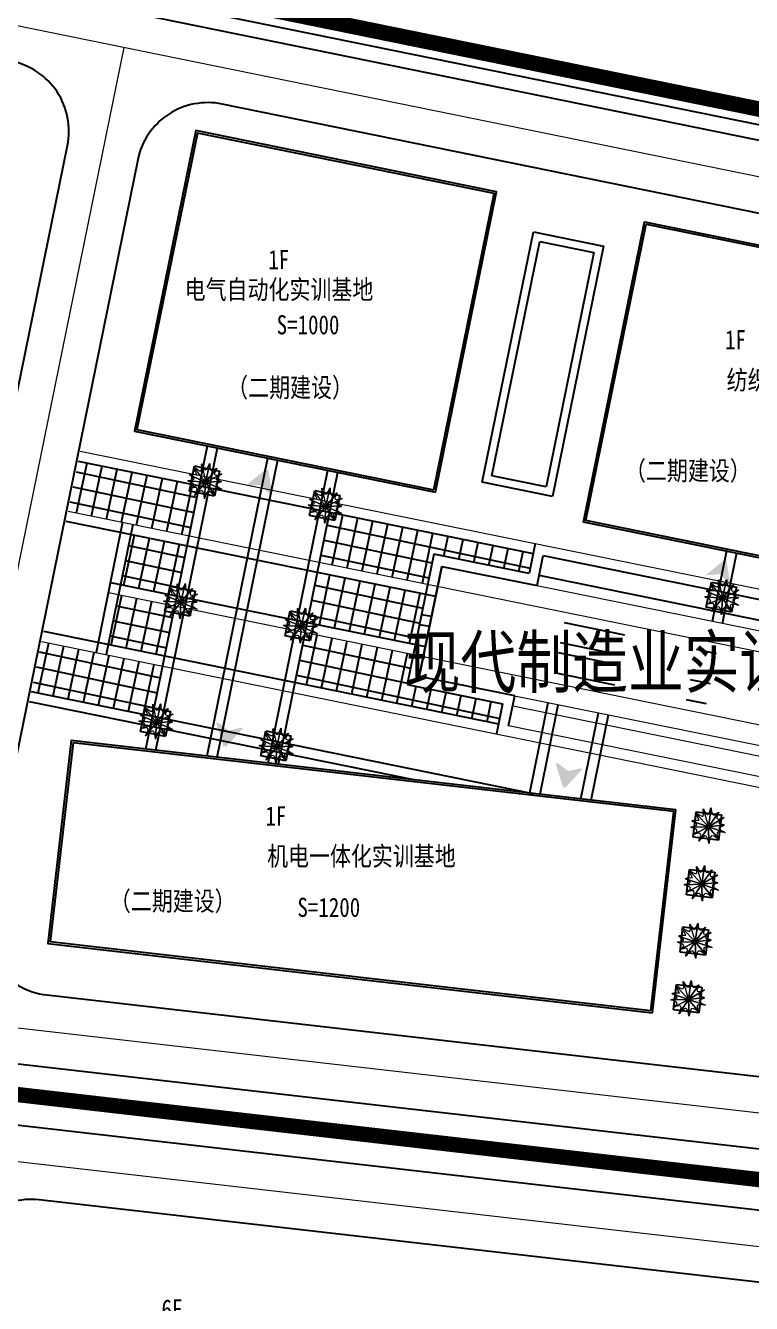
# Model space of a CAD drawing. Extents: x 34159 to 76259, y 14444 to 30378.
# Drawn here: x 35154.5 to 35225.4, y 15255.7 to 15380.8 of the extents above; entities that cross this region are included whole.
import ezdxf

# ---------------------------------------------------------------- set-up
doc = ezdxf.new("R2010")
doc.units = 0
doc.header["$LTSCALE"] = 1000
doc.header["$MEASUREMENT"] = 0
doc.linetypes.add('DASHDOT2', pattern=[0.5, 0.25, -0.125, 0, -0.125])
doc.linetypes.add('DIVIDE', pattern=[1.25, 0.5, -0.25, 0, -0.25, 0, -0.25])
for name, color, linetype in [('2222', 7, 'Continuous'), ('JZ', 2, 'Continuous'), ('PUB_DIM', 3, 'Continuous'), ('PUB_TEXT', 7, 'Continuous'), ('用地红线', 1, 'DIVIDE'), ('绿化', 3, 'Continuous'), ('车行道', 5, 'Continuous'), ('铺地', 25, 'Continuous')]:
    doc.layers.add(name, color=color, linetype=linetype)
doc.layers.add('COLUMN', color=7, linetype='Continuous', lineweight=13)
doc.layers.add('道路红线', color=1, linetype='Continuous', lineweight=0)
doc.styles.add('HT', font='simhei.ttf', dxfattribs={"width": 0.8})

msp = doc.modelspace()

# ---------------------------------------------------------------- hatches: boundary and pattern name
at = {"layer": 'PUB_DIM'}
for points in [[(35177.42, 15335.88), (35178.42, 15334.85), (35178, 15337.41), (35175.99, 15335.77)], [(35177.61, 15335.86), (35178.6, 15334.82), (35178.19, 15337.39), (35176.17, 15335.75)], [(35222.38, 15327.12), (35223.38, 15326.08), (35222.96, 15328.65), (35220.95, 15327)], [(35174.19, 15311.79), (35173.06, 15312.68), (35173.83, 15310.19), (35175.6, 15312.1)], [(35174.38, 15311.77), (35173.25, 15312.66), (35174.01, 15310.17), (35175.78, 15312.08)], [(35207.38, 15307.81), (35206.25, 15308.7), (35207.02, 15306.22), (35208.79, 15308.12)], [(35207.57, 15307.79), (35206.44, 15308.68), (35207.21, 15306.2), (35208.97, 15308.1)]]:
    msp.add_hatch(color=256, dxfattribs=at).paths.add_polyline_path(points)

# ---------------------------------------------------------------- linework, layer by layer
at = {"color": 0, "linetype": 'Continuous'}
for p, q in [((34857.72, 15447.71), (35444.29, 15328.19)), ((34857.42, 15446.24), (35443.99, 15326.72))]:
    msp.add_line(p, q, dxfattribs=at)
at = {"layer": '2222'}
for p, q in [((35170.48, 15335.25), (35170.98, 15337.7)), ((35170.98, 15337.7), (35173.43, 15337.2)), ((35173.43, 15337.2), (35172.93, 15334.75)), ((35172.93, 15334.75), (35170.48, 15335.25)), ((35182.24, 15332.85), (35182.74, 15335.3)), ((35182.74, 15335.3), (35185.19, 15334.8)), ((35185.19, 15334.8), (35184.69, 15332.36)), ((35184.69, 15332.36), (35182.24, 15332.85)), ((35168.09, 15323.49), (35168.59, 15325.94)), ((35168.59, 15325.94), (35171.04, 15325.44)), ((35221.02, 15323.89), (35221.52, 15326.34)), ((35221.52, 15326.34), (35223.97, 15325.84)), ((35223.97, 15325.84), (35223.47, 15323.39)), ((35171.04, 15325.44), (35170.54, 15322.99)), ((35170.54, 15322.99), (35168.09, 15323.49)), ((35179.85, 15321.09), (35180.35, 15323.54)), ((35180.35, 15323.54), (35182.8, 15323.05)), ((35223.47, 15323.39), (35221.02, 15323.89)), ((35182.8, 15323.05), (35182.3, 15320.6)), ((35182.3, 15320.6), (35179.85, 15321.09)), ((35165.7, 15311.73), (35166.2, 15314.18)), ((35166.2, 15314.18), (35168.65, 15313.68)), ((35168.65, 15313.68), (35168.15, 15311.23)), ((35168.15, 15311.23), (35165.7, 15311.73)), ((35177.46, 15309.34), (35177.96, 15311.78)), ((35177.96, 15311.78), (35180.41, 15311.29)), ((35180.41, 15311.29), (35179.91, 15308.84)), ((35179.91, 15308.84), (35177.46, 15309.34)), ((35219.74, 15301.37), (35220.02, 15303.85)), ((35220.02, 15303.85), (35222.51, 15303.57)), ((35222.51, 15303.57), (35222.22, 15301.08)), ((35222.22, 15301.08), (35219.74, 15301.37)), ((35219.09, 15295.74), (35219.38, 15298.22)), ((35219.38, 15298.22), (35221.86, 15297.94)), ((35221.86, 15297.94), (35221.58, 15295.45)), ((35221.58, 15295.45), (35219.09, 15295.74)), ((35218.45, 15290.11), (35218.73, 15292.59)), ((35218.73, 15292.59), (35221.22, 15292.31)), ((35221.22, 15292.31), (35220.93, 15289.82)), ((35220.93, 15289.82), (35218.45, 15290.11)), ((35217.8, 15284.48), (35218.09, 15286.96)), ((35218.09, 15286.96), (35220.57, 15286.68)), ((35220.57, 15286.68), (35220.28, 15284.19)), ((35220.28, 15284.19), (35217.8, 15284.48))]:
    msp.add_line(p, q, dxfattribs=at)
at = {"layer": 'COLUMN', "color": 8, "linetype": 'Continuous'}
for p, q in [((35159.81, 15339.16), (35301.68, 15310.29)), ((35158.62, 15333.28), (35295.58, 15305.41)), ((35260.15, 15314.66), (35195.15, 15327.88)), ((35162.57, 15325.33), (35299.09, 15297.56)), ((35156.02, 15320.54), (35261.57, 15299.07)), ((35192.96, 15317.11), (35257.96, 15303.88)), ((35202.09, 15314.23), (35248.43, 15304.8)), ((35248.03, 15302.84), (35201.69, 15312.27))]:
    msp.add_line(p, q, dxfattribs=at)
at = {"layer": 'JZ'}
for points in [[(35194.53, 15335.14), (35200.51, 15364.53), (35171.12, 15370.52), (35165.13, 15341.12)], [(35194.37, 15335.37), (35200.27, 15364.38), (35171.27, 15370.28), (35165.36, 15341.28)], [(35249.29, 15354.62), (35243.3, 15325.23), (35209.01, 15332.21), (35214.99, 15361.59)], [(35249.06, 15354.47), (35243.15, 15325.46), (35209.24, 15332.37), (35215.15, 15361.35)], [(35215.77, 15284.19), (35218.05, 15304.06), (35158.94, 15310.84), (35156.66, 15290.97)], [(35215.6, 15284.41), (35217.83, 15303.88), (35159.12, 15310.62), (35156.88, 15291.15)]]:
    msp.add_lwpolyline(points, close=True, dxfattribs=at)
at = {"layer": '用地红线', "color": 1, "linetype": 'DIVIDE', "ltscale": 15, "const_width": 1.5}
msp.add_lwpolyline([(35444.29, 15328.19), (34930.83, 15432.78), (34712.23, 15477.4), (34673.66, 15043.73), (35397.9, 14960.59), (35443.44, 15321.1), (35444.29, 15328.19), (35444.29, 15328.19), (35444.29, 15328.19)], close=True, dxfattribs=at)
at = {"layer": '用地红线', "color": 4, "linetype": 'DIVIDE', "ltscale": 15, "const_width": 1.5}
msp.add_lwpolyline([(34857.72, 15447.71), (35444.29, 15328.19), (35444.29, 15328.19), (35433.71, 15244.04), (34840.83, 15312.1), (34857.72, 15447.71)], close=True, dxfattribs=at)
at = {"layer": '绿化', "color": 3, "lineweight": 0}
for p, q in [((35172.05, 15336.13), (35170.96, 15337.56)), ((35171.69, 15337.92), (35172.05, 15336.13)), ((35172.05, 15336.13), (35172.47, 15337.94)), ((35172.47, 15337.94), (35172.05, 15336.13)), ((35172.05, 15336.13), (35173.18, 15337.47)), ((35173.18, 15337.47), (35172.05, 15336.13)), ((35172.05, 15336.13), (35170.33, 15336.24)), ((35170.33, 15336.24), (35172.05, 15336.13)), ((35172.05, 15336.13), (35170.51, 15336.82)), ((35170.51, 15336.82), (35172.05, 15336.13)), ((35172.05, 15336.13), (35170.6, 15335.54)), ((35170.6, 15335.54), (35172.05, 15336.13)), ((35172.05, 15336.13), (35170.99, 15334.81)), ((35170.99, 15334.81), (35172.05, 15336.13)), ((35172.05, 15336.13), (35171.97, 15334.5)), ((35171.97, 15334.5), (35172.05, 15336.13)), ((35172.05, 15336.13), (35173.67, 15336.92)), ((35173.67, 15336.92), (35172.05, 15336.13)), ((35172.05, 15336.13), (35173.62, 15336.19)), ((35173.62, 15336.19), (35172.05, 15336.13)), ((35172.05, 15336.13), (35172.98, 15334.8)), ((35172.98, 15334.8), (35172.05, 15336.13)), ((35172.05, 15336.13), (35173.64, 15335.44)), ((35173.64, 15335.44), (35172.05, 15336.13)), ((35183.81, 15333.74), (35182.72, 15335.17)), ((35183.45, 15335.53), (35183.81, 15333.74)), ((35183.81, 15333.74), (35184.23, 15335.55)), ((35184.23, 15335.55), (35183.81, 15333.74)), ((35183.81, 15333.74), (35184.94, 15335.08)), ((35184.94, 15335.08), (35183.81, 15333.74)), ((35183.81, 15333.74), (35182.09, 15333.85)), ((35182.09, 15333.85), (35183.81, 15333.74)), ((35183.81, 15333.74), (35182.27, 15334.43)), ((35182.27, 15334.43), (35183.81, 15333.74)), ((35183.81, 15333.74), (35182.36, 15333.15)), ((35182.36, 15333.15), (35183.81, 15333.74)), ((35183.81, 15333.74), (35182.75, 15332.42)), ((35182.75, 15332.42), (35183.81, 15333.74)), ((35183.81, 15333.74), (35183.73, 15332.11)), ((35183.73, 15332.11), (35183.81, 15333.74)), ((35183.81, 15333.74), (35185.43, 15334.53)), ((35185.43, 15334.53), (35183.81, 15333.74)), ((35183.81, 15333.74), (35185.38, 15333.8)), ((35185.38, 15333.8), (35183.81, 15333.74)), ((35183.81, 15333.74), (35184.74, 15332.41)), ((35184.74, 15332.41), (35183.81, 15333.74)), ((35183.81, 15333.74), (35185.4, 15333.04)), ((35185.4, 15333.04), (35183.81, 15333.74)), ((35169.3, 15326.16), (35169.66, 15324.37)), ((35169.66, 15324.37), (35170.08, 15326.19)), ((35170.08, 15326.19), (35169.66, 15324.37)), ((35222.59, 15324.77), (35221.49, 15326.2)), ((35222.22, 15326.56), (35222.59, 15324.77)), ((35222.59, 15324.77), (35223, 15326.58)), ((35223, 15326.58), (35222.59, 15324.77)), ((35222.59, 15324.77), (35223.72, 15326.11)), ((35223.72, 15326.11), (35222.59, 15324.77)), ((35169.66, 15324.37), (35168.12, 15325.07)), ((35168.12, 15325.07), (35169.66, 15324.37)), ((35169.66, 15324.37), (35168.57, 15325.8)), ((35169.66, 15324.37), (35170.79, 15325.71)), ((35170.79, 15325.71), (35169.66, 15324.37)), ((35169.66, 15324.37), (35171.28, 15325.16)), ((35171.28, 15325.16), (35169.66, 15324.37)), ((35222.59, 15324.77), (35220.87, 15324.88)), ((35220.87, 15324.88), (35222.59, 15324.77)), ((35222.59, 15324.77), (35221.04, 15325.46)), ((35221.04, 15325.46), (35222.59, 15324.77)), ((35222.59, 15324.77), (35221.14, 15324.18)), ((35221.14, 15324.18), (35222.59, 15324.77)), ((35222.59, 15324.77), (35221.53, 15323.45)), ((35221.53, 15323.45), (35222.59, 15324.77)), ((35222.59, 15324.77), (35222.5, 15323.14)), ((35222.5, 15323.14), (35222.59, 15324.77)), ((35222.59, 15324.77), (35224.2, 15325.56)), ((35224.2, 15325.56), (35222.59, 15324.77)), ((35222.59, 15324.77), (35224.16, 15324.83)), ((35224.16, 15324.83), (35222.59, 15324.77)), ((35222.59, 15324.77), (35223.52, 15323.44)), ((35223.52, 15323.44), (35222.59, 15324.77)), ((35222.59, 15324.77), (35224.18, 15324.08)), ((35224.18, 15324.08), (35222.59, 15324.77)), ((35169.66, 15324.37), (35167.94, 15324.48)), ((35167.94, 15324.48), (35169.66, 15324.37)), ((35169.66, 15324.37), (35168.21, 15323.78)), ((35168.21, 15323.78), (35169.66, 15324.37)), ((35169.66, 15324.37), (35168.6, 15323.05)), ((35168.6, 15323.05), (35169.66, 15324.37)), ((35169.66, 15324.37), (35169.57, 15322.74)), ((35169.57, 15322.74), (35169.66, 15324.37)), ((35169.66, 15324.37), (35171.23, 15324.43)), ((35171.23, 15324.43), (35169.66, 15324.37)), ((35169.66, 15324.37), (35170.59, 15323.04)), ((35170.59, 15323.04), (35169.66, 15324.37)), ((35169.66, 15324.37), (35171.25, 15323.68)), ((35171.25, 15323.68), (35169.66, 15324.37)), ((35181.42, 15321.98), (35180.32, 15323.41)), ((35181.05, 15323.77), (35181.42, 15321.98)), ((35181.42, 15321.98), (35181.84, 15323.79)), ((35181.84, 15323.79), (35181.42, 15321.98)), ((35181.42, 15321.98), (35182.55, 15323.32)), ((35182.55, 15323.32), (35181.42, 15321.98)), ((35181.42, 15321.98), (35179.7, 15322.09)), ((35179.7, 15322.09), (35181.42, 15321.98)), ((35181.42, 15321.98), (35179.88, 15322.67)), ((35179.88, 15322.67), (35181.42, 15321.98)), ((35181.42, 15321.98), (35183.04, 15322.77)), ((35183.04, 15322.77), (35181.42, 15321.98)), ((35181.42, 15321.98), (35179.97, 15321.39)), ((35179.97, 15321.39), (35181.42, 15321.98)), ((35181.42, 15321.98), (35180.36, 15320.66)), ((35180.36, 15320.66), (35181.42, 15321.98)), ((35181.42, 15321.98), (35181.33, 15320.35)), ((35181.33, 15320.35), (35181.42, 15321.98)), ((35181.42, 15321.98), (35182.99, 15322.04)), ((35182.99, 15322.04), (35181.42, 15321.98)), ((35181.42, 15321.98), (35182.35, 15320.65)), ((35182.35, 15320.65), (35181.42, 15321.98)), ((35181.42, 15321.98), (35183.01, 15321.29)), ((35183.01, 15321.29), (35181.42, 15321.98)), ((35167.27, 15312.61), (35166.17, 15314.04)), ((35166.9, 15314.4), (35167.27, 15312.61)), ((35167.27, 15312.61), (35167.68, 15314.43)), ((35167.68, 15314.43), (35167.27, 15312.61)), ((35167.27, 15312.61), (35168.4, 15313.96)), ((35168.4, 15313.96), (35167.27, 15312.61)), ((35167.27, 15312.61), (35168.88, 15313.4)), ((35168.88, 15313.4), (35167.27, 15312.61)), ((35167.27, 15312.61), (35165.55, 15312.73)), ((35165.55, 15312.73), (35167.27, 15312.61)), ((35167.27, 15312.61), (35165.72, 15313.31)), ((35165.72, 15313.31), (35167.27, 15312.61)), ((35167.27, 15312.61), (35165.82, 15312.02)), ((35165.82, 15312.02), (35167.27, 15312.61)), ((35167.27, 15312.61), (35166.21, 15311.29)), ((35166.21, 15311.29), (35167.27, 15312.61)), ((35167.27, 15312.61), (35167.18, 15310.98)), ((35167.18, 15310.98), (35167.27, 15312.61)), ((35167.27, 15312.61), (35168.84, 15312.67)), ((35168.84, 15312.67), (35167.27, 15312.61)), ((35167.27, 15312.61), (35168.2, 15311.28)), ((35168.2, 15311.28), (35167.27, 15312.61)), ((35167.27, 15312.61), (35168.86, 15311.92)), ((35168.86, 15311.92), (35167.27, 15312.61)), ((35179.03, 15310.22), (35177.48, 15310.91)), ((35177.48, 15310.91), (35179.03, 15310.22)), ((35179.03, 15310.22), (35177.93, 15311.65)), ((35178.66, 15312.01), (35179.03, 15310.22)), ((35179.03, 15310.22), (35179.44, 15312.03)), ((35179.44, 15312.03), (35179.03, 15310.22)), ((35179.03, 15310.22), (35180.16, 15311.56)), ((35180.16, 15311.56), (35179.03, 15310.22)), ((35179.03, 15310.22), (35180.64, 15311.01)), ((35180.64, 15311.01), (35179.03, 15310.22)), ((35179.03, 15310.22), (35177.31, 15310.33)), ((35177.31, 15310.33), (35179.03, 15310.22)), ((35179.03, 15310.22), (35177.58, 15309.63)), ((35177.58, 15309.63), (35179.03, 15310.22)), ((35179.03, 15310.22), (35177.97, 15308.9)), ((35177.97, 15308.9), (35179.03, 15310.22)), ((35179.03, 15310.22), (35178.94, 15308.59)), ((35178.94, 15308.59), (35179.03, 15310.22)), ((35179.03, 15310.22), (35180.6, 15310.28)), ((35180.6, 15310.28), (35179.03, 15310.22)), ((35179.03, 15310.22), (35179.96, 15308.89)), ((35179.96, 15308.89), (35179.03, 15310.22)), ((35179.03, 15310.22), (35180.62, 15309.53)), ((35180.62, 15309.53), (35179.03, 15310.22)), ((35221.22, 15302.39), (35220.01, 15303.72)), ((35220.71, 15304.14), (35221.22, 15302.39)), ((35221.22, 15302.39), (35221.48, 15304.23)), ((35221.48, 15304.23), (35221.22, 15302.39)), ((35221.22, 15302.39), (35222.24, 15303.82)), ((35222.24, 15303.82), (35221.22, 15302.39)), ((35221.22, 15302.39), (35222.77, 15303.31)), ((35222.77, 15303.31), (35221.22, 15302.39)), ((35221.22, 15302.39), (35219.5, 15302.35)), ((35219.5, 15302.35), (35221.22, 15302.39)), ((35221.22, 15302.39), (35219.63, 15302.94)), ((35219.63, 15302.94), (35221.22, 15302.39)), ((35221.22, 15302.39), (35219.83, 15301.68)), ((35219.83, 15301.68), (35221.22, 15302.39)), ((35221.22, 15302.39), (35220.28, 15300.98)), ((35220.28, 15300.98), (35221.22, 15302.39)), ((35221.22, 15302.39), (35222.79, 15302.58)), ((35222.79, 15302.58), (35221.22, 15302.39)), ((35221.22, 15302.39), (35221.28, 15300.76)), ((35221.28, 15300.76), (35221.22, 15302.39)), ((35221.22, 15302.39), (35222.26, 15301.14)), ((35222.26, 15301.14), (35221.22, 15302.39)), ((35221.22, 15302.39), (35222.87, 15301.83)), ((35222.87, 15301.83), (35221.22, 15302.39)), ((35220.06, 15298.51), (35220.58, 15296.76)), ((35220.58, 15296.76), (35220.84, 15298.6)), ((35220.84, 15298.6), (35220.58, 15296.76)), ((35220.58, 15296.76), (35218.98, 15297.31)), ((35218.98, 15297.31), (35220.58, 15296.76)), ((35220.58, 15296.76), (35219.37, 15298.09)), ((35220.58, 15296.76), (35221.59, 15298.19)), ((35221.59, 15298.19), (35220.58, 15296.76)), ((35220.58, 15296.76), (35222.12, 15297.68)), ((35222.12, 15297.68), (35220.58, 15296.76)), ((35220.58, 15296.76), (35218.86, 15296.72)), ((35218.86, 15296.72), (35220.58, 15296.76)), ((35220.58, 15296.76), (35219.19, 15296.04)), ((35219.19, 15296.04), (35220.58, 15296.76)), ((35220.58, 15296.76), (35219.64, 15295.35)), ((35219.64, 15295.35), (35220.58, 15296.76)), ((35220.58, 15296.76), (35222.14, 15296.95)), ((35222.14, 15296.95), (35220.58, 15296.76)), ((35220.58, 15296.76), (35220.63, 15295.13)), ((35220.63, 15295.13), (35220.58, 15296.76)), ((35220.58, 15296.76), (35221.62, 15295.51)), ((35221.62, 15295.51), (35220.58, 15296.76)), ((35220.58, 15296.76), (35222.22, 15296.2)), ((35222.22, 15296.2), (35220.58, 15296.76)), ((35219.93, 15291.13), (35218.72, 15292.45)), ((35219.42, 15292.88), (35219.93, 15291.13)), ((35219.93, 15291.13), (35220.19, 15292.97)), ((35220.19, 15292.97), (35219.93, 15291.13)), ((35219.93, 15291.13), (35220.94, 15292.56)), ((35220.94, 15292.56), (35219.93, 15291.13)), ((35219.93, 15291.13), (35221.48, 15292.05)), ((35221.48, 15292.05), (35219.93, 15291.13)), ((35219.93, 15291.13), (35218.21, 15291.09)), ((35218.21, 15291.09), (35219.93, 15291.13)), ((35219.93, 15291.13), (35218.34, 15291.68)), ((35218.34, 15291.68), (35219.93, 15291.13)), ((35219.93, 15291.13), (35218.54, 15290.41)), ((35218.54, 15290.41), (35219.93, 15291.13)), ((35219.93, 15291.13), (35218.99, 15289.72)), ((35218.99, 15289.72), (35219.93, 15291.13)), ((35219.93, 15291.13), (35221.49, 15291.32)), ((35221.49, 15291.32), (35219.93, 15291.13)), ((35219.93, 15291.13), (35219.99, 15289.5)), ((35219.99, 15289.5), (35219.93, 15291.13)), ((35219.93, 15291.13), (35220.97, 15289.88)), ((35220.97, 15289.88), (35219.93, 15291.13)), ((35219.93, 15291.13), (35221.58, 15290.57)), ((35221.58, 15290.57), (35219.93, 15291.13)), ((35218.77, 15287.25), (35219.29, 15285.49)), ((35219.29, 15285.49), (35219.55, 15287.34)), ((35219.55, 15287.34), (35219.29, 15285.49)), ((35219.29, 15285.49), (35217.69, 15286.05)), ((35217.69, 15286.05), (35219.29, 15285.49)), ((35219.29, 15285.49), (35218.07, 15286.82)), ((35219.29, 15285.49), (35220.3, 15286.93)), ((35220.3, 15286.93), (35219.29, 15285.49)), ((35219.29, 15285.49), (35220.83, 15286.42)), ((35220.83, 15286.42), (35219.29, 15285.49)), ((35219.29, 15285.49), (35217.57, 15285.46)), ((35217.57, 15285.46), (35219.29, 15285.49)), ((35219.29, 15285.49), (35217.9, 15284.78)), ((35217.9, 15284.78), (35219.29, 15285.49)), ((35219.29, 15285.49), (35218.34, 15284.09)), ((35218.34, 15284.09), (35219.29, 15285.49)), ((35219.29, 15285.49), (35220.85, 15285.69)), ((35220.85, 15285.69), (35219.29, 15285.49)), ((35219.29, 15285.49), (35219.34, 15283.86)), ((35219.34, 15283.86), (35219.29, 15285.49)), ((35219.29, 15285.49), (35220.33, 15284.25)), ((35220.33, 15284.25), (35219.29, 15285.49)), ((35219.29, 15285.49), (35220.93, 15284.94)), ((35220.93, 15284.94), (35219.29, 15285.49))]:
    msp.add_line(p, q, dxfattribs=at)
for points in [[(35171.21, 15336.86), (35170.82, 15336.9), (35170.09, 15336.97), (35171.43, 15336.3), (35169.74, 15336.29), (35171.36, 15336), (35170.22, 15335.36), (35171.69, 15335.88), (35170.54, 15334.21), (35171.59, 15335.48), (35171.94, 15335.01), (35171.95, 15333.98), (35172.11, 15335.8), (35173.32, 15334.29), (35172.4, 15335.87), (35174.31, 15335.16), (35172.47, 15336.01), (35173.9, 15336.1), (35173.34, 15336.29), (35172.84, 15336.49), (35174.3, 15337.19), (35172.46, 15336.5), (35173.55, 15337.85), (35172.35, 15336.81), (35172.6, 15338.55), (35172.08, 15336.74), (35171.55, 15338.5), (35171.86, 15336.73), (35170.71, 15337.94), (35171.04, 15337.22), (35171.21, 15336.86)], [(35182.97, 15334.47), (35182.58, 15334.51), (35181.85, 15334.58), (35183.19, 15333.91), (35181.5, 15333.9), (35183.12, 15333.6), (35181.98, 15332.97), (35183.45, 15333.49), (35182.3, 15331.82), (35183.35, 15333.09), (35183.69, 15332.62), (35183.71, 15331.59), (35183.87, 15333.41), (35185.08, 15331.9), (35184.16, 15333.48), (35186.06, 15332.77), (35184.23, 15333.62), (35185.66, 15333.7), (35185.09, 15333.9), (35184.6, 15334.1), (35186.06, 15334.8), (35184.22, 15334.11), (35185.31, 15335.46), (35184.11, 15334.42), (35184.36, 15336.16), (35183.84, 15334.35), (35183.31, 15336.11), (35183.62, 15334.34), (35182.47, 15335.55), (35182.8, 15334.83), (35182.97, 15334.47)], [(35168.82, 15325.1), (35168.43, 15325.14), (35167.7, 15325.21), (35169.04, 15324.54), (35167.35, 15324.53), (35168.97, 15324.24), (35167.83, 15323.6), (35169.3, 15324.12), (35168.15, 15322.45), (35169.2, 15323.72), (35169.54, 15323.25), (35169.55, 15322.22), (35169.72, 15324.04), (35170.93, 15322.53), (35170.01, 15324.11), (35171.91, 15323.4), (35170.07, 15324.25), (35171.51, 15324.34), (35170.94, 15324.53), (35170.45, 15324.73), (35171.91, 15325.43), (35170.07, 15324.74), (35171.16, 15326.09), (35169.96, 15325.05), (35170.21, 15326.79), (35169.69, 15324.98), (35169.15, 15326.74), (35169.47, 15324.98), (35168.32, 15326.18), (35168.65, 15325.46), (35168.82, 15325.1)], [(35221.75, 15325.5), (35221.36, 15325.54), (35220.63, 15325.61), (35221.97, 15324.94), (35220.28, 15324.93), (35221.9, 15324.64), (35220.76, 15324), (35222.22, 15324.52), (35221.08, 15322.85), (35222.13, 15324.12), (35222.47, 15323.65), (35222.48, 15322.62), (35222.65, 15324.44), (35223.86, 15322.93), (35222.94, 15324.51), (35224.84, 15323.8), (35223, 15324.65), (35224.43, 15324.74), (35223.87, 15324.93), (35223.38, 15325.13), (35224.83, 15325.83), (35223, 15325.14), (35224.08, 15326.49), (35222.89, 15325.45), (35223.14, 15327.19), (35222.62, 15325.38), (35222.08, 15327.14), (35222.4, 15325.37), (35221.24, 15326.58), (35221.58, 15325.86), (35221.75, 15325.5)], [(35180.58, 15322.71), (35180.19, 15322.75), (35179.46, 15322.82), (35180.8, 15322.15), (35179.11, 15322.14), (35180.73, 15321.85), (35179.59, 15321.21), (35181.06, 15321.73), (35179.91, 15320.06), (35180.96, 15321.33), (35181.3, 15320.86), (35181.31, 15319.83), (35181.48, 15321.65), (35182.69, 15320.14), (35181.77, 15321.72), (35183.67, 15321.01), (35181.83, 15321.86), (35183.27, 15321.95), (35182.7, 15322.14), (35182.21, 15322.34), (35183.66, 15323.04), (35181.83, 15322.35), (35182.92, 15323.7), (35181.72, 15322.66), (35181.97, 15324.4), (35181.45, 15322.59), (35180.91, 15324.35), (35181.23, 15322.58), (35180.07, 15323.79), (35180.41, 15323.07), (35180.58, 15322.71)], [(35166.43, 15313.35), (35166.04, 15313.38), (35165.31, 15313.45), (35166.65, 15312.78), (35164.96, 15312.77), (35166.58, 15312.48), (35165.44, 15311.84), (35166.9, 15312.36), (35165.76, 15310.7), (35166.81, 15311.96), (35167.15, 15311.49), (35167.16, 15310.46), (35167.33, 15312.28), (35168.54, 15310.77), (35167.62, 15312.35), (35169.52, 15311.64), (35167.68, 15312.49), (35169.11, 15312.58), (35168.55, 15312.77), (35168.06, 15312.97), (35169.51, 15313.67), (35167.68, 15312.98), (35168.76, 15314.33), (35167.57, 15313.29), (35167.82, 15315.03), (35167.3, 15313.22), (35166.76, 15314.98), (35167.08, 15313.22), (35165.92, 15314.42), (35166.26, 15313.71), (35166.43, 15313.35)], [(35178.19, 15310.95), (35177.8, 15310.99), (35177.07, 15311.06), (35178.41, 15310.39), (35176.72, 15310.38), (35178.34, 15310.09), (35177.2, 15309.45), (35178.66, 15309.97), (35177.52, 15308.3), (35178.57, 15309.57), (35178.91, 15309.1), (35178.92, 15308.07), (35179.09, 15309.89), (35180.3, 15308.38), (35179.38, 15309.96), (35181.28, 15309.25), (35179.44, 15310.1), (35180.87, 15310.19), (35180.31, 15310.38), (35179.81, 15310.58), (35181.27, 15311.28), (35179.44, 15310.59), (35180.52, 15311.94), (35179.33, 15310.9), (35179.58, 15312.64), (35179.06, 15310.83), (35178.52, 15312.59), (35178.84, 15310.82), (35177.68, 15312.03), (35178.02, 15311.31), (35178.19, 15310.95)], [(35220.32, 15303.04), (35219.93, 15303.05), (35219.2, 15303.05), (35220.59, 15302.5), (35218.91, 15302.35), (35220.55, 15302.19), (35219.47, 15301.46), (35220.88, 15302.1), (35219.88, 15300.35), (35220.82, 15301.7), (35221.21, 15301.26), (35221.31, 15300.24), (35221.31, 15302.07), (35222.65, 15300.66), (35221.6, 15302.16), (35223.55, 15301.61), (35221.65, 15302.3), (35223.07, 15302.51), (35222.49, 15302.66), (35221.98, 15302.81), (35223.37, 15303.63), (35221.6, 15302.79), (35222.57, 15304.23), (35221.47, 15303.09), (35221.56, 15304.85), (35221.2, 15303), (35220.52, 15304.7), (35220.99, 15302.97), (35219.73, 15304.07), (35220.13, 15303.39), (35220.32, 15303.04)], [(35219.68, 15297.41), (35219.29, 15297.42), (35218.56, 15297.42), (35219.95, 15296.87), (35218.26, 15296.72), (35219.91, 15296.56), (35218.82, 15295.83), (35220.24, 15296.47), (35219.24, 15294.72), (35220.18, 15296.07), (35220.56, 15295.63), (35220.66, 15294.61), (35220.67, 15296.43), (35222, 15295.03), (35220.95, 15296.53), (35222.91, 15295.98), (35221, 15296.67), (35222.42, 15296.88), (35221.84, 15297.03), (35221.33, 15297.18), (35222.73, 15298), (35220.96, 15297.16), (35221.92, 15298.6), (35220.82, 15297.46), (35220.92, 15299.22), (35220.56, 15297.37), (35219.87, 15299.07), (35220.34, 15297.34), (35219.08, 15298.44), (35219.48, 15297.76), (35219.68, 15297.41)], [(35219.03, 15291.78), (35218.64, 15291.79), (35217.91, 15291.79), (35219.3, 15291.24), (35217.62, 15291.09), (35219.26, 15290.93), (35218.18, 15290.2), (35219.59, 15290.84), (35218.59, 15289.08), (35219.53, 15290.44), (35219.91, 15290), (35220.01, 15288.98), (35220.02, 15290.8), (35221.36, 15289.4), (35220.31, 15290.9), (35222.26, 15290.35), (35220.36, 15291.04), (35221.78, 15291.25), (35221.2, 15291.4), (35220.69, 15291.55), (35222.08, 15292.37), (35220.31, 15291.53), (35221.28, 15292.97), (35220.17, 15291.83), (35220.27, 15293.59), (35219.91, 15291.74), (35219.23, 15293.44), (35219.69, 15291.71), (35218.44, 15292.81), (35218.83, 15292.13), (35219.03, 15291.78)], [(35218.39, 15286.15), (35217.99, 15286.15), (35217.26, 15286.16), (35218.66, 15285.61), (35216.97, 15285.46), (35218.61, 15285.3), (35217.53, 15284.57), (35218.95, 15285.21), (35217.95, 15283.45), (35218.89, 15284.81), (35219.27, 15284.37), (35219.37, 15283.35), (35219.38, 15285.17), (35220.71, 15283.77), (35219.66, 15285.26), (35221.62, 15284.72), (35219.71, 15285.41), (35221.13, 15285.62), (35220.55, 15285.77), (35220.04, 15285.92), (35221.43, 15286.74), (35219.67, 15285.9), (35220.63, 15287.34), (35219.53, 15286.2), (35219.63, 15287.95), (35219.27, 15286.11), (35218.58, 15287.81), (35219.05, 15286.08), (35217.79, 15287.18), (35218.19, 15286.5), (35218.39, 15286.15)]]:
    msp.add_open_spline(points, degree=3, knots=[0, 0, 0, 0, 789.599617, 1468.1889, 2185.683253, 2966.644267, 3488.865037, 4163.95761, 5037.701018, 6009.288263, 6168.27283, 6910.292798, 7787.326321, 8694.876024, 9465.180434, 10363.141537, 11223.683602, 11903.730678, 12278.742471, 12556.868734, 13397.199445, 14216.451517, 14956.571912, 15638.779964, 16432.649257, 17243.169237, 18024.859298, 18801.328114, 19602.91567, 20418.43355, 20418.43355, 20418.43355, 20418.43355], dxfattribs=at)
at = {"layer": '车行道', "color": 5}
for points in [[(35457.3, 15251.4), (35438.99, 15253.5, -0.416962), (35432.84, 15261.32), (35439.26, 15312.97, 0.39174), (35428.16, 15328.41), (34875.11, 15441.1, 0.436989), (34858.42, 15429.11), (34845.93, 15328.77, 0.417022), (34858.22, 15313.13), (35285.29, 15264.1)], [(35284.6, 15258.14), (35010.56, 15289.6, 0.414214), (34997.27, 15279.05), (34974.54, 15081.1, -0.414214), (34966.79, 15074.94), (34826.73, 15091.02, 0.410949), (34814.56, 15081.47), (34809.37, 15040.35, 0.417486), (34819.03, 15028.05), (34913.27, 15017.23)]]:
    msp.add_lwpolyline(points, format="xyb", dxfattribs=at)
for points in [[(35143.26, 15293.89), (35158.57, 15369.06, 0.414214), (35153.11, 15377.31), (35037.02, 15400.97, 0.414214), (35028.77, 15395.5), (35011.39, 15310.24, 0.439844), (35017.46, 15301.89), (35135.6, 15288.33, 0.389039)], [(35294.61, 15276.51), (35307.29, 15338.75, 0.414214), (35301.83, 15347.01), (35173.69, 15373.12, 0.414214), (35165.43, 15367.66), (35150.48, 15294.28, 0.439844), (35156.54, 15285.93), (35286.95, 15270.96, 0.389039)], [(35134.23, 15078.02), (35262.24, 15063.33, 0.414214), (35269.99, 15069.48), (35289.96, 15243.43, 0.414214), (35283.8, 15251.19), (35155.8, 15265.88, 0.414214), (35148.05, 15259.72), (35128.08, 15085.78, 0.414214)]]:
    msp.add_lwpolyline(points, format="xyb", close=True, dxfattribs=at)
at = {"layer": '道路红线', "linetype": 'DASHDOT2', "ltscale": 25}
msp.add_line((35144.77, 15283.75), (35164.1, 15378.65), dxfattribs=at)
for points in [[(35428.06, 15251.25), (35435.79, 15313.4, 0.39174), (35427.46, 15324.98), (34874.41, 15437.67, 0.436989), (34861.9, 15428.68), (34849.4, 15328.33, 0.417022), (34858.62, 15316.6), (35456.87, 15247.93)], [(35143.28, 15270.84), (35114.09, 15016.52), (34975, 15032.49), (35003.4, 15279.85, -0.414214), (35011.15, 15286.01), (35377.19, 15243.99)]]:
    msp.add_lwpolyline(points, format="xyb", dxfattribs=at)
at = {"layer": '铺地', "color": 42}
for p, q in [((35199.12, 15336.11), (35204.11, 15360.6)), ((35200.06, 15336.73), (35204.73, 15359.66)), ((35204.11, 15360.6), (35210.97, 15359.21)), ((35204.73, 15359.66), (35210.02, 15358.58)), ((35210.02, 15358.58), (35205.35, 15335.65)), ((35210.97, 15359.21), (35205.98, 15334.71)), ((35166.23, 15310), (35172.26, 15339.68)), ((35167.22, 15309.89), (35173.24, 15339.48)), ((35172.21, 15309.32), (35178.14, 15338.49)), ((35159.4, 15337.14), (35171.23, 15334.62)), ((35159.45, 15333.11), (35160.49, 15338)), ((35159.62, 15338.18), (35204.1, 15329.13)), ((35160.92, 15332.81), (35161.96, 15337.7)), ((35162.39, 15332.51), (35163.43, 15337.4)), ((35163.86, 15332.21), (35164.9, 15337.1)), ((35173.21, 15309.2), (35179.12, 15338.29)), ((35178.19, 15308.63), (35184.02, 15337.29)), ((35179.19, 15308.52), (35185, 15337.09)), ((35165.33, 15331.91), (35166.37, 15336.8)), ((35166.8, 15331.61), (35167.84, 15336.5)), ((35168.27, 15331.31), (35169.31, 15336.2)), ((35169.74, 15331.01), (35170.78, 15335.9)), ((35205.98, 15334.71), (35199.12, 15336.11)), ((35205.35, 15335.65), (35200.06, 15336.73)), ((35159.1, 15335.67), (35170.94, 15333.15)), ((35158.8, 15334.2), (35170.64, 15331.68)), ((35158.42, 15332.3), (35194.55, 15324.95)), ((35163.96, 15332.19), (35161.37, 15319.45)), ((35184.44, 15328.02), (35185.48, 15332.91)), ((35185.91, 15327.72), (35186.95, 15332.62)), ((35187.38, 15327.43), (35188.42, 15332.32)), ((35164.94, 15331.99), (35162.35, 15319.25)), ((35164.08, 15326.04), (35165.12, 15330.93)), ((35183.95, 15331.92), (35203.81, 15327.7)), ((35188.85, 15327.13), (35189.89, 15332.02)), ((35190.32, 15326.83), (35191.36, 15331.72)), ((35191.79, 15326.53), (35192.83, 15331.42)), ((35193.26, 15326.23), (35194.3, 15331.12)), ((35195.35, 15328.86), (35195.77, 15330.82)), ((35164.52, 15329.91), (35170.04, 15328.74)), ((35165.55, 15325.74), (35166.59, 15330.63)), ((35167.02, 15325.44), (35168.06, 15330.33)), ((35168.49, 15325.14), (35169.53, 15330.04)), ((35183.65, 15330.45), (35194.2, 15328.21)), ((35196.82, 15328.57), (35197.24, 15330.52)), ((35198.29, 15328.27), (35198.71, 15330.22)), ((35199.76, 15327.97), (35200.18, 15329.92)), ((35201.23, 15327.67), (35201.65, 15329.62)), ((35204.3, 15330.11), (35203.7, 15327.17)), ((35164.22, 15328.44), (35169.74, 15327.27)), ((35183.35, 15328.98), (35193.9, 15326.74)), ((35194.37, 15329.06), (35191.78, 15316.33)), ((35194.37, 15329.06), (35191.78, 15316.33)), ((35203.7, 15327.17), (35194.37, 15329.06)), ((35203.7, 15327.17), (35194.37, 15329.06)), ((35202.7, 15327.37), (35203.12, 15329.33)), ((35204.48, 15325.99), (35205.08, 15328.93)), ((35205.08, 15328.93), (35235.58, 15322.72)), ((35221.62, 15322.5), (35223.02, 15329.42)), ((35222.6, 15322.3), (35224, 15329.22)), ((35192.96, 15317.11), (35195.15, 15327.88)), ((35195.15, 15327.88), (35192.96, 15317.11)), ((35195.15, 15327.88), (35204.48, 15325.99)), ((35162.77, 15326.31), (35193.56, 15320.05)), ((35163.92, 15326.97), (35169.44, 15325.8)), ((35182.75, 15326.04), (35193.3, 15323.8)), ((35183.19, 15322.15), (35184.23, 15327.05)), ((35184.66, 15321.86), (35185.7, 15326.75)), ((35186.13, 15321.56), (35187.17, 15326.45)), ((35187.6, 15321.26), (35188.64, 15326.15)), ((35189.07, 15320.96), (35190.11, 15325.85)), ((35251.02, 15317.54), (35204.68, 15326.97)), ((35162.83, 15320.17), (35163.87, 15325.06)), ((35164.3, 15319.87), (35165.34, 15324.76)), ((35182.46, 15324.57), (35193, 15322.33)), ((35190.54, 15320.66), (35191.58, 15325.55)), ((35192.01, 15320.36), (35193.05, 15325.25)), ((35163.32, 15324.03), (35168.84, 15322.86)), ((35165.77, 15319.57), (35166.81, 15324.47)), ((35167.24, 15319.28), (35168.28, 15324.17)), ((35163.03, 15322.56), (35168.54, 15321.39)), ((35182.16, 15323.1), (35192.7, 15320.86)), ((35192.98, 15322.2), (35193.95, 15322.01)), ((35193.17, 15323.18), (35194.15, 15322.99)), ((35207.14, 15322.38), (35213.02, 15321.19)), ((35156.22, 15321.52), (35200.71, 15312.47)), ((35162.73, 15321.09), (35168.24, 15319.92)), ((35181.94, 15316.29), (35182.98, 15321.18)), ((35183.41, 15315.99), (35184.45, 15320.88)), ((35155.71, 15315.5), (35156.75, 15320.39)), ((35157.18, 15315.2), (35158.22, 15320.09)), ((35158.65, 15314.9), (35159.69, 15319.79)), ((35181.56, 15320.16), (35192.1, 15317.92)), ((35184.88, 15315.69), (35185.92, 15320.58)), ((35186.35, 15315.39), (35187.39, 15320.28)), ((35187.82, 15315.09), (35188.86, 15319.98)), ((35189.29, 15314.79), (35190.33, 15319.68)), ((35206.74, 15320.42), (35212.63, 15319.23)), ((35220.04, 15319.76), (35222, 15319.36)), ((35155.81, 15319.5), (35167.65, 15316.98)), ((35160.12, 15314.6), (35161.16, 15319.49)), ((35161.59, 15314.3), (35162.63, 15319.19)), ((35163.06, 15314), (35164.1, 15318.9)), ((35164.53, 15313.71), (35165.57, 15318.6)), ((35181.26, 15318.69), (35191.8, 15316.45)), ((35190.76, 15314.49), (35191.8, 15319.38)), ((35206.54, 15319.44), (35212.43, 15318.25)), ((35155.51, 15318.03), (35167.35, 15315.51)), ((35166, 15313.41), (35167.04, 15318.3)), ((35180.96, 15317.22), (35200.82, 15313)), ((35202.29, 15315.21), (35192.96, 15317.11)), ((35206.15, 15317.48), (35212.03, 15316.29)), ((35219.64, 15317.8), (35221.6, 15317.4)), ((35155.21, 15316.56), (35167.05, 15314.04)), ((35191.78, 15316.33), (35201.11, 15314.43)), ((35191.78, 15316.33), (35201.11, 15314.43)), ((35192.23, 15314.19), (35192.65, 15316.15)), ((35193.7, 15313.89), (35194.12, 15315.85)), ((35219.44, 15316.82), (35221.4, 15316.42)), ((35154.82, 15314.66), (35192.55, 15306.98)), ((35155.02, 15315.64), (35204.05, 15305.66)), ((35195.17, 15313.59), (35195.59, 15315.55)), ((35196.64, 15313.29), (35197.06, 15315.25)), ((35198.11, 15313), (35198.53, 15314.95)), ((35199.58, 15312.7), (35200, 15314.65)), ((35201.69, 15312.27), (35202.29, 15315.21)), ((35219.04, 15314.86), (35221, 15314.46)), ((35201.11, 15314.43), (35200.51, 15311.49)), ((35203.77, 15305.7), (35205.57, 15314.54)), ((35204.77, 15305.58), (35206.55, 15314.34)), ((35208.76, 15305.12), (35210.47, 15313.54)), ((35209.76, 15305.01), (35211.45, 15313.34))]:
    msp.add_line(p, q, dxfattribs=at)

# ---------------------------------------------------------------- texts
at = {"layer": 'PUB_TEXT', "color": 7, "style": 'HT', "width": 0.8}
for p in [(35178.21, 15356.95), (35222.86, 15349.1), (35177.93, 15302.5)]:
    msp.add_text('1F', height=1.878, rotation=0.6031, dxfattribs=at).set_placement(p)
for s, height, p in [('电气自动化实训基地', 1.878, (35170.02, 15354.03)), ('S=1000', 1.878, (35179.02, 15350.58)), ('纺织技术实训基地', 1.878, (35223.01, 15345.18)), ('现代制造业实训中心', 5, (35191.53, 15316.02)), ('机电一体化实训基地', 1.878, (35178.08, 15298.58)), ('S=1200', 1.878, (35181.05, 15293.57))]:
    msp.add_text(s, height=height, dxfattribs=at).set_placement(p)
at = {"layer": 'PUB_TEXT', "color": 1, "style": 'HT', "width": 0.8}
for p in [(35174.18, 15344.44), (35213.07, 15336.3), (35162.71, 15294.18)]:
    msp.add_text('（二期建设）', height=1.878, dxfattribs=at).set_placement(p)
msp.add_text('6F', height=1.878, rotation=0.6031, dxfattribs=at).set_placement((35167.77, 15254.25))

doc.saveas('drawing.dxf')
